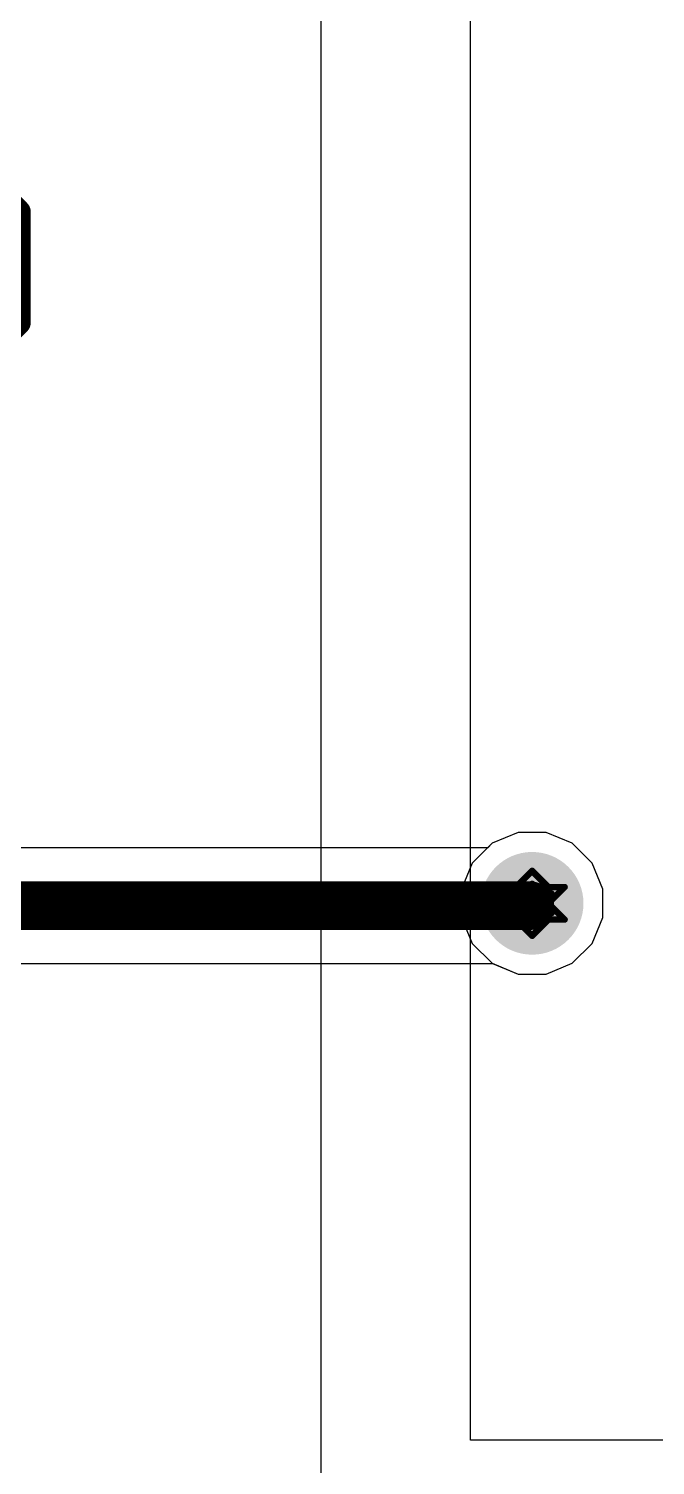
# Model space of a CAD drawing. Header units: inches. Extents: x -5 to 5328, y -4 to 5281.
# Drawn here: x 5.64 to 10.55, y 4.33 to 15.57 of the extents above; entities that cross this region are included whole.
import ezdxf

# ---------------------------------------------------------------- set-up
doc = ezdxf.new("R2010")
doc.units = ezdxf.units.IN
for name, color, linetype in [('Bottom Layer', 5, 'Continuous'), ('Bottom Solder', 6, 'Continuous'), ('Drill Drawing', 1, 'Continuous'), ('Layer 1', 16, 'Continuous'), ('Layer 2', 76, 'Continuous'), ('Top Layer', 1, 'Continuous'), ('Top Overlay', 2, 'Continuous'), ('Top Paste', 8, 'Continuous'), ('Top Solder', 216, 'Continuous'), ('Via Holes', 16, 'Continuous')]:
    doc.layers.add(name, color=color, linetype=linetype)

# ---------------------------------------------------------------- blocks, each defined once
blk = doc.blocks.new('T__________17')
at = {"layer": 'Top Layer'}
blk.add_hatch(color=1, dxfattribs=at).paths.add_polyline_path([(0.381, 0.762), (-0.381, 0.762), (-0.762, 0.381), (-0.762, -0.381), (-0.381, -0.762), (0.381, -0.762), (0.762, -0.381), (0.762, 0.381)])
at = {"layer": 'Top Paste'}
blk.add_hatch(color=8, dxfattribs=at).paths.add_polyline_path([(0.381, 0.762), (-0.381, 0.762), (-0.762, 0.381), (-0.762, -0.381), (-0.381, -0.762), (0.381, -0.762), (0.762, -0.381), (0.762, 0.381)])
at = {"layer": 'Top Solder'}
blk.add_hatch(color=216, dxfattribs=at).paths.add_polyline_path([(0.432, 0.864), (-0.432, 0.864), (-0.864, 0.432), (-0.864, -0.432), (-0.432, -0.864), (0.432, -0.864), (0.864, -0.432), (0.864, 0.432)])
at = {"layer": 'Top Overlay'}
for points in [[(-0.94, 0.432, 0.2, 0.2, 0), (-0.432, 0.94, 0.2, 0.2, 0)], [(-0.432, 0.94, 0.2, 0.2, 0), (0.432, 0.94, 0.2, 0.2, 0)], [(0.432, 0.94, 0.2, 0.2, 0), (0.94, 0.432, 0.2, 0.2, 0)], [(-0.94, -0.432, 0.2, 0.2, 0), (-0.94, 0.432, 0.2, 0.2, 0)], [(0.94, -0.432, 0.2, 0.2, 0), (0.94, 0.432, 0.2, 0.2, 0)], [(-0.94, -0.432, 0.2, 0.2, 0), (-0.432, -0.94, 0.2, 0.2, 0)], [(0.432, -0.94, 0.2, 0.2, 0), (0.94, -0.432, 0.2, 0.2, 0)], [(-0.432, -0.94, 0.2, 0.2, 0), (0.432, -0.94, 0.2, 0.2, 0)]]:
    blk.add_lwpolyline(points, format="xyseb", dxfattribs=at)
for points in [[(-0.482, 0.94, 0.1, 0.1, 1), (-0.382, 0.94, 0.1, 0.1, 1)], [(-0.482, 0.94, 0.1, 0.1, 1), (-0.382, 0.94, 0.1, 0.1, 1)], [(0.382, 0.94, 0.1, 0.1, 1), (0.482, 0.94, 0.1, 0.1, 1)], [(0.382, 0.94, 0.1, 0.1, 1), (0.482, 0.94, 0.1, 0.1, 1)], [(-0.99, 0.432, 0.1, 0.1, 1), (-0.89, 0.432, 0.1, 0.1, 1)], [(-0.99, 0.432, 0.1, 0.1, 1), (-0.89, 0.432, 0.1, 0.1, 1)], [(0.89, 0.432, 0.1, 0.1, 1), (0.99, 0.432, 0.1, 0.1, 1)], [(0.89, 0.432, 0.1, 0.1, 1), (0.99, 0.432, 0.1, 0.1, 1)], [(-0.99, -0.432, 0.1, 0.1, 1), (-0.89, -0.432, 0.1, 0.1, 1)], [(-0.99, -0.432, 0.1, 0.1, 1), (-0.89, -0.432, 0.1, 0.1, 1)], [(0.89, -0.432, 0.1, 0.1, 1), (0.99, -0.432, 0.1, 0.1, 1)], [(0.89, -0.432, 0.1, 0.1, 1), (0.99, -0.432, 0.1, 0.1, 1)], [(-0.482, -0.94, 0.1, 0.1, 1), (-0.382, -0.94, 0.1, 0.1, 1)], [(-0.482, -0.94, 0.1, 0.1, 1), (-0.382, -0.94, 0.1, 0.1, 1)], [(0.382, -0.94, 0.1, 0.1, 1), (0.482, -0.94, 0.1, 0.1, 1)], [(0.382, -0.94, 0.1, 0.1, 1), (0.482, -0.94, 0.1, 0.1, 1)]]:
    blk.add_lwpolyline(points, format="xyseb", close=True, dxfattribs=at)

msp = doc.modelspace()

# ---------------------------------------------------------------- hatches: boundary and pattern name
at = {"layer": 'Bottom Layer'}
h = msp.add_hatch(color=5, dxfattribs=at)
edge = h.paths.add_edge_path()
edge.add_arc((9.583, 8.728), 0.3, 0, 360)
at = {"layer": 'Bottom Solder'}
h = msp.add_hatch(color=6, dxfattribs=at)
edge = h.paths.add_edge_path()
edge.add_arc((9.583, 8.728), 0.402, 0, 360)
at = {"layer": 'Layer 1'}
h = msp.add_hatch(color=16, dxfattribs=at)
edge = h.paths.add_edge_path()
edge.add_arc((9.583, 8.728), 0.3, 0, 360)
at = {"layer": 'Layer 2'}
h = msp.add_hatch(color=76, dxfattribs=at)
edge = h.paths.add_edge_path()
edge.add_arc((9.583, 8.728), 0.3, 0, 360)
at = {"layer": 'Top Layer'}
h = msp.add_hatch(color=1, dxfattribs=at)
edge = h.paths.add_edge_path()
edge.add_arc((9.583, 8.728), 0.3, 0, 360)
at = {"layer": 'Top Solder'}
h = msp.add_hatch(color=216, dxfattribs=at)
edge = h.paths.add_edge_path()
edge.add_arc((9.583, 8.728), 0.402, 0, 360)
at = {"layer": 'Via Holes'}
h = msp.add_hatch(color=7, dxfattribs=at)
edge = h.paths.add_edge_path()
edge.add_arc((9.583, 8.728), 0.15, 0, 360)

# ---------------------------------------------------------------- linework, layer by layer
at = {"layer": 'Bottom Layer'}
for p, q in [((9.473, 9.282), (9.269, 9.198)), ((9.693, 9.282), (9.473, 9.282)), ((9.897, 9.198), (9.693, 9.282)), ((9.269, 9.198), (9.114, 9.042)), ((10.053, 9.042), (9.897, 9.198)), ((9.114, 9.042), (9.029, 8.838)), ((10.137, 8.838), (10.053, 9.042)), ((9.029, 8.838), (9.029, 8.618)), ((10.137, 8.618), (10.137, 8.838)), ((9.029, 8.618), (9.114, 8.414)), ((10.053, 8.414), (10.137, 8.618)), ((9.114, 8.414), (9.269, 8.259)), ((9.897, 8.259), (10.053, 8.414)), ((9.269, 8.259), (9.473, 8.174)), ((9.693, 8.174), (9.897, 8.259)), ((9.473, 8.174), (9.693, 8.174))]:
    msp.add_line(p, q, dxfattribs=at)
at = {"layer": 'Drill Drawing'}
for points in [[(9.456, 8.855, 0.0508, 0.0508, 0), (9.583, 8.982, 0.0508, 0.0508, 0)], [(9.583, 8.982, 0.0508, 0.0508, 0), (9.71, 8.855, 0.0508, 0.0508, 0)], [(9.507, 8.804, 0.0508, 0.0508, 0), (9.583, 8.881, 0.0508, 0.0508, 0)], [(9.583, 8.881, 0.0508, 0.0508, 0), (9.659, 8.804, 0.0508, 0.0508, 0)], [(9.329, 8.855, 0.0508, 0.0508, 0), (9.456, 8.728, 0.0508, 0.0508, 0)], [(9.329, 8.855, 0.0508, 0.0508, 0), (9.456, 8.855, 0.0508, 0.0508, 0)], [(9.431, 8.804, 0.0508, 0.0508, 0), (9.507, 8.728, 0.0508, 0.0508, 0)], [(9.431, 8.804, 0.0508, 0.0508, 0), (9.507, 8.804, 0.0508, 0.0508, 0)], [(9.659, 8.804, 0.0508, 0.0508, 0), (9.736, 8.804, 0.0508, 0.0508, 0)], [(9.659, 8.728, 0.0508, 0.0508, 0), (9.736, 8.804, 0.0508, 0.0508, 0)], [(9.71, 8.855, 0.0508, 0.0508, 0), (9.837, 8.855, 0.0508, 0.0508, 0)], [(9.71, 8.728, 0.0508, 0.0508, 0), (9.837, 8.855, 0.0508, 0.0508, 0)], [(9.329, 8.601, 0.0508, 0.0508, 0), (9.456, 8.728, 0.0508, 0.0508, 0)], [(9.431, 8.652, 0.0508, 0.0508, 0), (9.507, 8.728, 0.0508, 0.0508, 0)], [(9.431, 8.652, 0.0508, 0.0508, 0), (9.507, 8.652, 0.0508, 0.0508, 0)], [(9.507, 8.652, 0.0508, 0.0508, 0), (9.583, 8.576, 0.0508, 0.0508, 0)], [(9.583, 8.576, 0.0508, 0.0508, 0), (9.659, 8.652, 0.0508, 0.0508, 0)], [(9.659, 8.728, 0.0508, 0.0508, 0), (9.736, 8.652, 0.0508, 0.0508, 0)], [(9.659, 8.652, 0.0508, 0.0508, 0), (9.736, 8.652, 0.0508, 0.0508, 0)], [(9.71, 8.728, 0.0508, 0.0508, 0), (9.837, 8.601, 0.0508, 0.0508, 0)], [(9.329, 8.601, 0.0508, 0.0508, 0), (9.456, 8.601, 0.0508, 0.0508, 0)], [(9.456, 8.601, 0.0508, 0.0508, 0), (9.583, 8.474, 0.0508, 0.0508, 0)], [(9.583, 8.474, 0.0508, 0.0508, 0), (9.71, 8.601, 0.0508, 0.0508, 0)], [(9.71, 8.601, 0.0508, 0.0508, 0), (9.837, 8.601, 0.0508, 0.0508, 0)]]:
    msp.add_lwpolyline(points, format="xyseb", dxfattribs=at)
for points in [[(9.571, 8.982, 0.0254, 0.0254, 1), (9.596, 8.982, 0.0254, 0.0254, 1)], [(9.571, 8.982, 0.0254, 0.0254, 1), (9.596, 8.982, 0.0254, 0.0254, 1)], [(9.571, 8.881, 0.0254, 0.0254, 1), (9.596, 8.881, 0.0254, 0.0254, 1)], [(9.571, 8.881, 0.0254, 0.0254, 1), (9.596, 8.881, 0.0254, 0.0254, 1)], [(9.317, 8.855, 0.0254, 0.0254, 1), (9.342, 8.855, 0.0254, 0.0254, 1)], [(9.317, 8.855, 0.0254, 0.0254, 1), (9.342, 8.855, 0.0254, 0.0254, 1)], [(9.418, 8.804, 0.0254, 0.0254, 1), (9.444, 8.804, 0.0254, 0.0254, 1)], [(9.418, 8.804, 0.0254, 0.0254, 1), (9.444, 8.804, 0.0254, 0.0254, 1)], [(9.444, 8.855, 0.0254, 0.0254, 1), (9.469, 8.855, 0.0254, 0.0254, 1)], [(9.444, 8.855, 0.0254, 0.0254, 1), (9.469, 8.855, 0.0254, 0.0254, 1)], [(9.494, 8.804, 0.0254, 0.0254, 1), (9.52, 8.804, 0.0254, 0.0254, 1)], [(9.494, 8.804, 0.0254, 0.0254, 1), (9.52, 8.804, 0.0254, 0.0254, 1)], [(9.647, 8.804, 0.0254, 0.0254, 1), (9.672, 8.804, 0.0254, 0.0254, 1)], [(9.647, 8.804, 0.0254, 0.0254, 1), (9.672, 8.804, 0.0254, 0.0254, 1)], [(9.698, 8.855, 0.0254, 0.0254, 1), (9.723, 8.855, 0.0254, 0.0254, 1)], [(9.698, 8.855, 0.0254, 0.0254, 1), (9.723, 8.855, 0.0254, 0.0254, 1)], [(9.723, 8.804, 0.0254, 0.0254, 1), (9.748, 8.804, 0.0254, 0.0254, 1)], [(9.723, 8.804, 0.0254, 0.0254, 1), (9.748, 8.804, 0.0254, 0.0254, 1)], [(9.825, 8.855, 0.0254, 0.0254, 1), (9.85, 8.855, 0.0254, 0.0254, 1)], [(9.825, 8.855, 0.0254, 0.0254, 1), (9.85, 8.855, 0.0254, 0.0254, 1)], [(9.418, 8.652, 0.0254, 0.0254, 1), (9.444, 8.652, 0.0254, 0.0254, 1)], [(9.418, 8.652, 0.0254, 0.0254, 1), (9.444, 8.652, 0.0254, 0.0254, 1)], [(9.444, 8.728, 0.0254, 0.0254, 1), (9.469, 8.728, 0.0254, 0.0254, 1)], [(9.444, 8.728, 0.0254, 0.0254, 1), (9.469, 8.728, 0.0254, 0.0254, 1)], [(9.494, 8.728, 0.0254, 0.0254, 1), (9.52, 8.728, 0.0254, 0.0254, 1)], [(9.494, 8.728, 0.0254, 0.0254, 1), (9.52, 8.728, 0.0254, 0.0254, 1)], [(9.494, 8.652, 0.0254, 0.0254, 1), (9.52, 8.652, 0.0254, 0.0254, 1)], [(9.494, 8.652, 0.0254, 0.0254, 1), (9.52, 8.652, 0.0254, 0.0254, 1)], [(9.647, 8.728, 0.0254, 0.0254, 1), (9.672, 8.728, 0.0254, 0.0254, 1)], [(9.647, 8.728, 0.0254, 0.0254, 1), (9.672, 8.728, 0.0254, 0.0254, 1)], [(9.647, 8.652, 0.0254, 0.0254, 1), (9.672, 8.652, 0.0254, 0.0254, 1)], [(9.647, 8.652, 0.0254, 0.0254, 1), (9.672, 8.652, 0.0254, 0.0254, 1)], [(9.698, 8.728, 0.0254, 0.0254, 1), (9.723, 8.728, 0.0254, 0.0254, 1)], [(9.698, 8.728, 0.0254, 0.0254, 1), (9.723, 8.728, 0.0254, 0.0254, 1)], [(9.723, 8.652, 0.0254, 0.0254, 1), (9.748, 8.652, 0.0254, 0.0254, 1)], [(9.723, 8.652, 0.0254, 0.0254, 1), (9.748, 8.652, 0.0254, 0.0254, 1)], [(9.317, 8.601, 0.0254, 0.0254, 1), (9.342, 8.601, 0.0254, 0.0254, 1)], [(9.317, 8.601, 0.0254, 0.0254, 1), (9.342, 8.601, 0.0254, 0.0254, 1)], [(9.444, 8.601, 0.0254, 0.0254, 1), (9.469, 8.601, 0.0254, 0.0254, 1)], [(9.444, 8.601, 0.0254, 0.0254, 1), (9.469, 8.601, 0.0254, 0.0254, 1)], [(9.571, 8.576, 0.0254, 0.0254, 1), (9.596, 8.576, 0.0254, 0.0254, 1)], [(9.571, 8.576, 0.0254, 0.0254, 1), (9.596, 8.576, 0.0254, 0.0254, 1)], [(9.698, 8.601, 0.0254, 0.0254, 1), (9.723, 8.601, 0.0254, 0.0254, 1)], [(9.698, 8.601, 0.0254, 0.0254, 1), (9.723, 8.601, 0.0254, 0.0254, 1)], [(9.825, 8.601, 0.0254, 0.0254, 1), (9.85, 8.601, 0.0254, 0.0254, 1)], [(9.825, 8.601, 0.0254, 0.0254, 1), (9.85, 8.601, 0.0254, 0.0254, 1)], [(9.571, 8.474, 0.0254, 0.0254, 1), (9.596, 8.474, 0.0254, 0.0254, 1)], [(9.571, 8.474, 0.0254, 0.0254, 1), (9.596, 8.474, 0.0254, 0.0254, 1)]]:
    msp.add_lwpolyline(points, format="xyseb", close=True, dxfattribs=at)
at = {"layer": 'Layer 1'}
for p, q in [((9.473, 9.282), (9.269, 9.198)), ((9.693, 9.282), (9.473, 9.282)), ((9.897, 9.198), (9.693, 9.282)), ((9.269, 9.198), (9.114, 9.042)), ((10.053, 9.042), (9.897, 9.198)), ((9.114, 9.042), (9.029, 8.838)), ((10.137, 8.838), (10.053, 9.042)), ((9.029, 8.838), (9.029, 8.618)), ((10.137, 8.618), (10.137, 8.838)), ((9.029, 8.618), (9.114, 8.414)), ((10.053, 8.414), (10.137, 8.618)), ((9.114, 8.414), (9.269, 8.259)), ((9.897, 8.259), (10.053, 8.414)), ((9.269, 8.259), (9.473, 8.174)), ((9.693, 8.174), (9.897, 8.259)), ((9.473, 8.174), (9.693, 8.174))]:
    msp.add_line(p, q, dxfattribs=at)
at = {"layer": 'Layer 2'}
for p, q in [((7.928, 72.889), (7.928, 3.681)), ((9.101, 4.526), (9.101, 71.784)), ((21.391, 4.526), (9.101, 4.526))]:
    msp.add_line(p, q, dxfattribs=at)
at = {"layer": 'Top Layer'}
for p, q in [((9.473, 9.282), (9.269, 9.198)), ((9.693, 9.282), (9.473, 9.282)), ((9.897, 9.198), (9.693, 9.282)), ((9.235, 9.163), (-0.676, 9.163)), ((9.269, 9.198), (9.235, 9.163)), ((10.053, 9.042), (9.897, 9.198)), ((10.137, 8.838), (10.053, 9.042)), ((10.137, 8.618), (10.137, 8.838)), ((10.053, 8.414), (10.137, 8.618)), ((9.897, 8.259), (10.053, 8.414)), ((-0.676, 8.257), (9.274, 8.257)), ((9.274, 8.257), (9.473, 8.174)), ((9.693, 8.174), (9.897, 8.259)), ((9.473, 8.174), (9.693, 8.174))]:
    msp.add_line(p, q, dxfattribs=at)
for points in [[(-1.14, 8.71, 0.381, 0.381, 0), (9.565, 8.71, 0.381, 0.381, 0)], [(9.565, 8.71, 0.254, 0.254, 0), (9.583, 8.728, 0.254, 0.254, 0)]]:
    msp.add_lwpolyline(points, format="xyseb", dxfattribs=at)
for points in [[(9.47, 8.71, 0.191, 0.191, 1), (9.66, 8.71, 0.191, 0.191, 1)], [(9.501, 8.71, 0.127, 0.127, 1), (9.628, 8.71, 0.127, 0.127, 1)], [(9.52, 8.728, 0.127, 0.127, 1), (9.647, 8.728, 0.127, 0.127, 1)]]:
    msp.add_lwpolyline(points, format="xyseb", close=True, dxfattribs=at)

# ---------------------------------------------------------------- block references
msp.add_blockref('T__________17', (4.618, 13.707))

doc.saveas('drawing.dxf')
